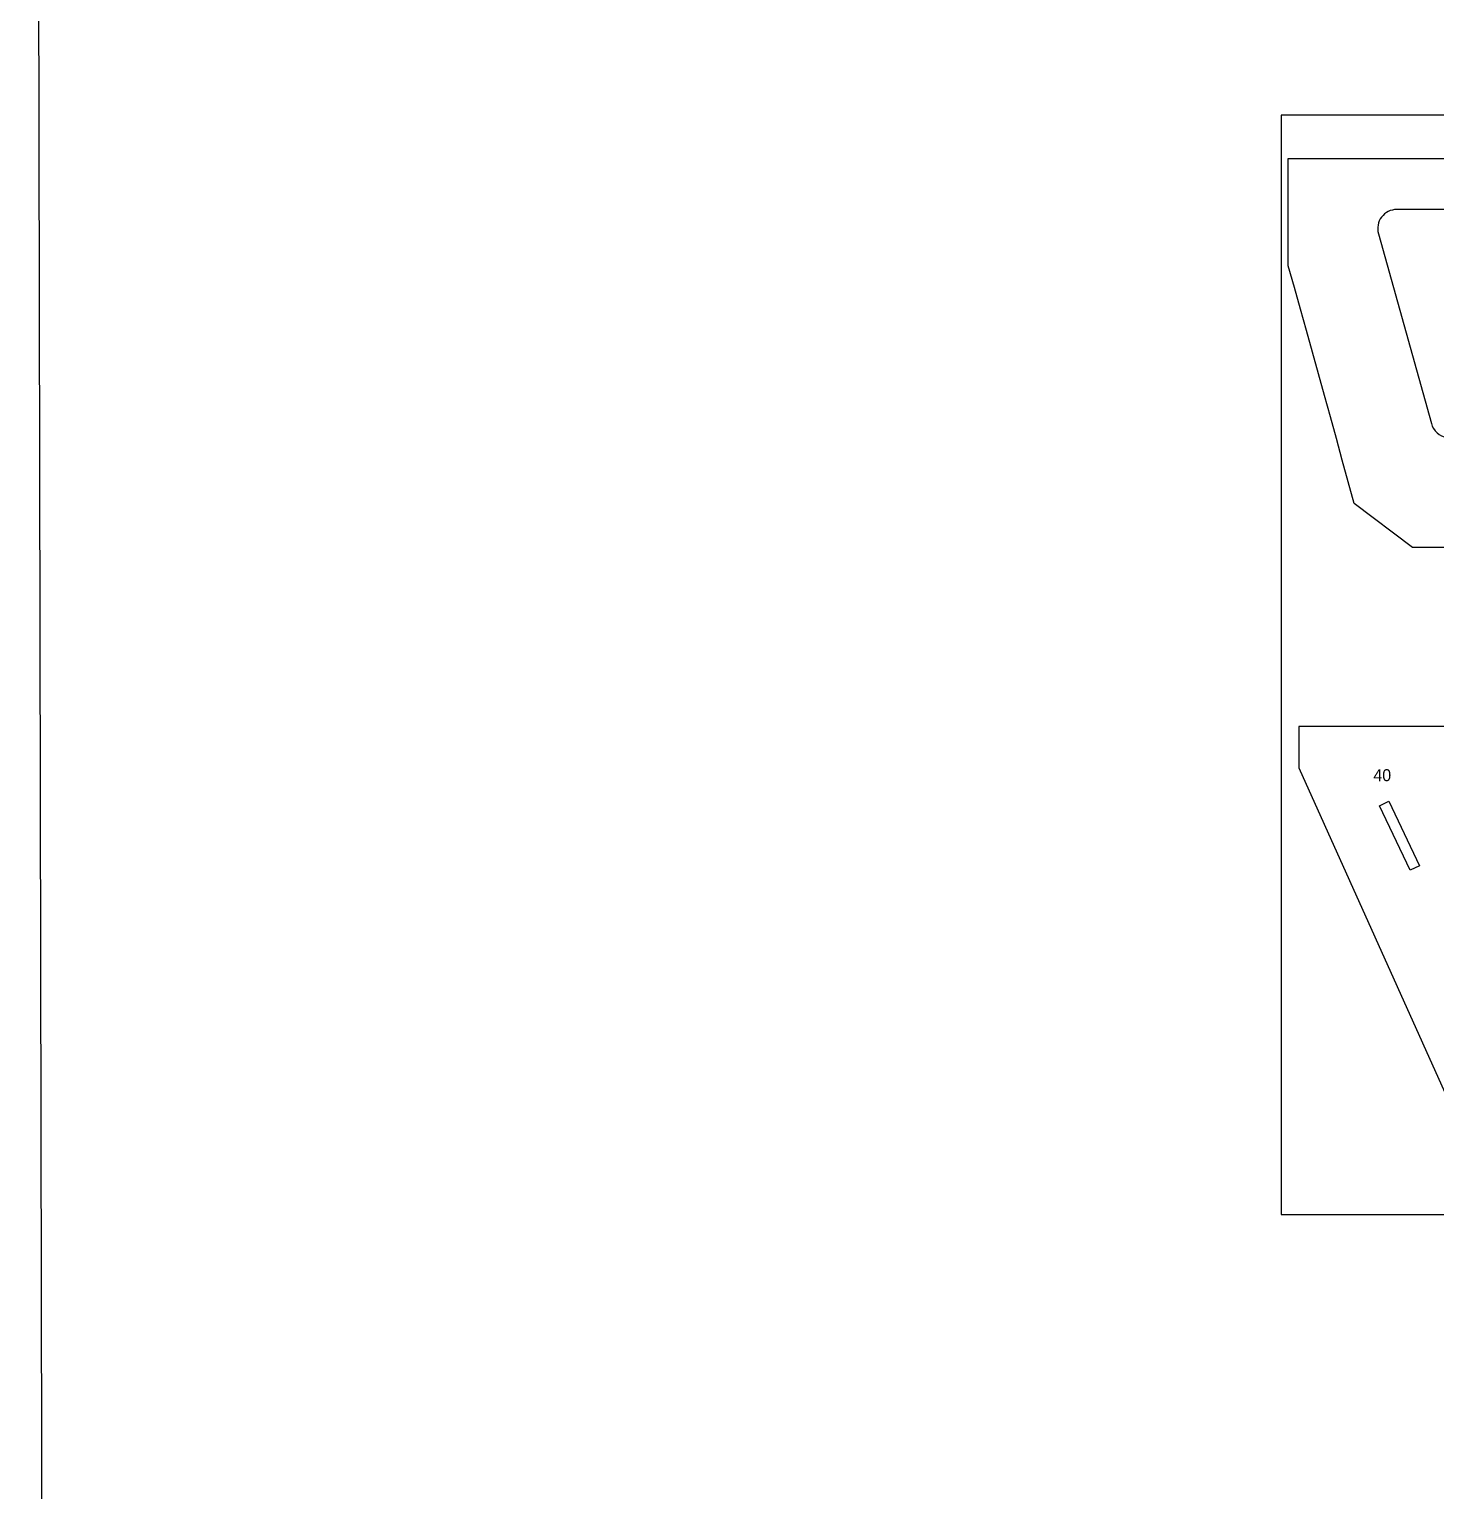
# Model space of a CAD drawing. Header units: inches. Extents: x -955 to -701, y -2062 to -1714.
# Drawn here: x -954.6 to -899.6, y -1959.9 to -1902.8 of the extents above; entities that cross this region are included whole.
import ezdxf

# ---------------------------------------------------------------- set-up
doc = ezdxf.new("R2010")
doc.units = ezdxf.units.IN
doc.header["$LTSCALE"] = 0.1
doc.header["$MEASUREMENT"] = 0
doc.layers.add('cockpit', color=1, linetype='Continuous', lineweight=20)
doc.layers.add('pic', color=1, linetype='Continuous')

msp = doc.modelspace()

# ---------------------------------------------------------------- linework, layer by layer
at = {"color": 7, "linetype": 'Continuous', "lineweight": 25}
for points in [[(-862.53819, -1923.02946), (-900.51671, -1923.02946), (-902.80275, -1921.3099), (-903.03417, -1920.46448), (-903.2661, -1919.6192), (-903.49853, -1918.77406), (-903.73148, -1917.92906), (-903.96493, -1917.08419), (-904.19889, -1916.23947), (-904.43336, -1915.3949), (-904.66835, -1914.55046), (-904.90385, -1913.70617), (-905.13987, -1912.86202), (-905.3764, -1912.01801), (-905.3764, -1907.81239), (-891.92745, -1907.81239)], [(-897.24422, -1930.03634), (-904.96316, -1930.03634), (-904.96316, -1931.65175), (-898.14813, -1946.81748)]]:
    msp.add_lwpolyline(points, dxfattribs=at)
msp.add_lwpolyline([(-893.42449, -1910.98222, 0.60109802), (-894.04597, -1909.81239), (-901.13201, -1909.81239, 0.49639268), (-901.85439, -1910.76405), (-899.78233, -1918.1864, 0.63929412), (-898.43846, -1918.40457)], format="xyb", close=True, dxfattribs=at)
msp.add_lwpolyline([(-900.25159, -1935.49348), (-900.61349, -1935.66386), (-901.80393, -1933.13529), (-901.44203, -1932.96491)], close=True, dxfattribs=at)
at = {"layer": 'pic'}
msp.add_lwpolyline([(-954.62768, -1713.70816), (-702.05776, -1713.70816), (-701.35853, -2061.64958), (-953.92845, -2061.64958)], close=True, dxfattribs=at)
at = {"layer": 'pic', "color": 1}
msp.add_lwpolyline([(-905.6606, -1949.1234), (-792.1606, -1949.1234), (-792.1606, -1906.1234), (-905.6606, -1906.1234)], close=True, dxfattribs=at)

# ---------------------------------------------------------------- texts
at = {"layer": 'cockpit', "lineweight": 100}
msp.add_text('40', height=0.468379, dxfattribs=at).set_placement((-902.05128, -1932.17667))

doc.saveas('drawing.dxf')
